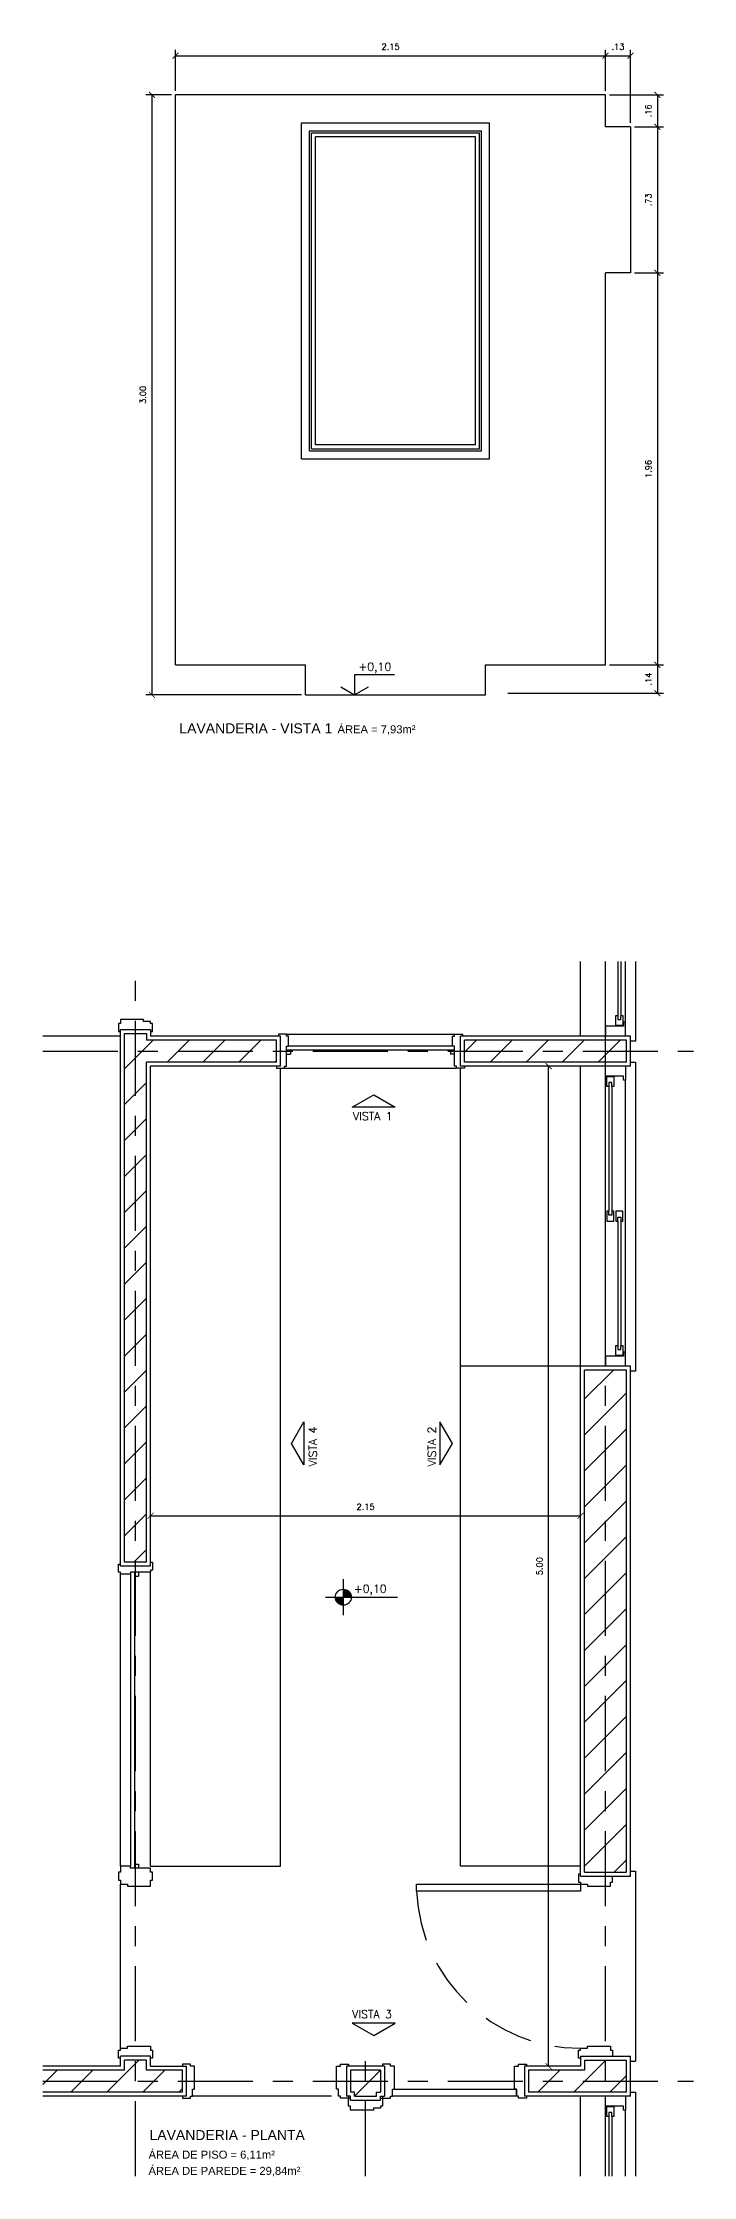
# Model space of a CAD drawing. Header units: millimetres. Extents: x 1 to 250, y 10 to 22.
# Drawn here: x 43.85 to 47.1, y 10.88 to 21.55 of the extents above; entities that cross this region are included whole.
import ezdxf

# ---------------------------------------------------------------- set-up
doc = ezdxf.new("R2010")
doc.units = ezdxf.units.MM
doc.linetypes.add('CENTER', pattern=[0.6, 0.375, -0.075, 0.075, -0.075])
doc.linetypes.add('HIDDEN', pattern=[0.375, 0.25, -0.125])
for name, color, linetype in [('ALV', 5, 'Continuous'), ('CAIX', 2, 'Continuous'), ('COTAS', 1, 'Continuous'), ('EIXOS', 141, 'CENTER'), ('HATCH', 8, 'Continuous'), ('LVISTA01', 8, 'Continuous'), ('LVISTA02', 1, 'Continuous'), ('NOTAS', 2, 'Continuous'), ('REVEST', 2, 'Continuous')]:
    doc.layers.add(name, color=color, linetype=linetype)
doc.styles.add('60-20', font='romans.shx', dxfattribs={"height": 0.03})
doc.styles.add('60-50', font='romans.shx', dxfattribs={"height": 0.075})
doc.styles.add('80-20', font='romans.shx', dxfattribs={"height": 0.04})
doc.styles.add('ARIAL', font='arial.ttf', dxfattribs={"height": 0.05})
doc.dimstyles.new('20', dxfattribs={"dimtxt": 0.1, "dimasz": 0.075, "dimexe": 0.075, "dimexo": 0.05, "dimgap": 0.075, "dimtad": 1, "dimzin": 4, "dimdsep": 46, "dimtxsty": '60-50', "dimblk1": 'ARCHTICK', "dimblk2": 'ARCHTICK', "dimsah": 1, "dimcen": 2.5, "dimclrt": 3, "dimadec": 0, "dimazin": 0, "dimtfac": 1, "dimtmove": 2, "dimatfit": 3, "dimldrblk": 'ARCHTICK', "dimfxl": 1, "dimarcsym": 0})

# ---------------------------------------------------------------- blocks, each defined once
blk = doc.blocks.new('_ARCHTICK')
at = {"color": 0, "linetype": 'ByBlock', "const_width": 0.15}
blk.add_lwpolyline([(-0.5, -0.5), (0.5, 0.5)], dxfattribs=at)
blk = doc.blocks.new('*D48')
at = {"color": 0, "linetype": 'ByBlock'}
for p, q in [((44.391, 14.207), (44.391, 14.217)), ((46.541, 14.207), (46.541, 14.217)), ((44.391, 14.187), (46.541, 14.187))]:
    blk.add_line(p, q, dxfattribs=at)
at = {"layer": 'DEFPOINTS', "color": 0, "linetype": 'ByBlock'}
for p in [(44.391, 14.187), (46.541, 14.187), (46.541, 14.187)]:
    blk.add_point(p, dxfattribs=at)
at = {"color": 0, "linetype": 'ByBlock', "xscale": 0.03, "yscale": 0.03, "zscale": 0.03, "rotation": 180}
blk.add_blockref('_ARCHTICK', (44.391, 14.187), dxfattribs=at)
at = {"color": 0, "linetype": 'ByBlock', "xscale": 0.03, "yscale": 0.03, "zscale": 0.03}
blk.add_blockref('_ARCHTICK', (46.541, 14.187), dxfattribs=at)
at = {"color": 3, "linetype": 'ByBlock', "insert": (45.466, 14.232), "char_height": 0.03, "attachment_point": 5, "style": '60-20'}
blk.add_mtext('2.15', dxfattribs=at)
blk = doc.blocks.new('*D49')
at = {"color": 0, "linetype": 'ByBlock'}
for p, q in [((46.361, 16.435), (46.351, 16.435)), ((46.381, 11.435), (46.381, 16.435)), ((46.361, 11.435), (46.351, 11.435))]:
    blk.add_line(p, q, dxfattribs=at)
at = {"layer": 'DEFPOINTS', "color": 0, "linetype": 'ByBlock'}
for p in [(46.381, 16.435), (46.381, 16.435), (46.381, 11.435)]:
    blk.add_point(p, dxfattribs=at)
at = {"color": 0, "linetype": 'ByBlock', "xscale": 0.03, "yscale": 0.03, "zscale": 0.03}
for p, rotation in [((46.381, 16.435), 90), ((46.381, 11.435), 270)]:
    blk.add_blockref('_ARCHTICK', p, dxfattribs=dict(at, rotation=rotation))
at = {"color": 3, "linetype": 'ByBlock', "insert": (46.336, 13.935), "char_height": 0.03, "attachment_point": 5, "rotation": 90, "style": '60-20'}
blk.add_mtext('5.00', dxfattribs=at)
blk = doc.blocks.new('*D50')
at = {"color": 0, "linetype": 'ByBlock'}
for p, q in [((44.516, 21.311), (44.516, 21.517)), ((44.516, 21.487), (46.666, 21.487)), ((46.666, 21.311), (46.666, 21.517))]:
    blk.add_line(p, q, dxfattribs=at)
at = {"layer": 'DEFPOINTS', "color": 0, "linetype": 'ByBlock'}
for p in [(46.666, 21.487), (44.516, 21.291), (46.666, 21.291)]:
    blk.add_point(p, dxfattribs=at)
at = {"color": 0, "linetype": 'ByBlock', "xscale": 0.03, "yscale": 0.03, "zscale": 0.03, "rotation": 180}
blk.add_blockref('_ARCHTICK', (44.516, 21.487), dxfattribs=at)
at = {"color": 0, "linetype": 'ByBlock', "xscale": 0.03, "yscale": 0.03, "zscale": 0.03}
blk.add_blockref('_ARCHTICK', (46.666, 21.487), dxfattribs=at)
at = {"color": 3, "linetype": 'ByBlock', "insert": (45.591, 21.532), "char_height": 0.03, "attachment_point": 5, "style": '60-20'}
blk.add_mtext('2.15', dxfattribs=at)
blk = doc.blocks.new('*D105')
at = {"color": 0, "linetype": 'ByBlock'}
for p, q in [((46.666, 21.311), (46.666, 21.517)), ((46.666, 21.487), (46.791, 21.487)), ((46.791, 21.151), (46.791, 21.517))]:
    blk.add_line(p, q, dxfattribs=at)
at = {"layer": 'DEFPOINTS', "color": 0, "linetype": 'ByBlock'}
for p in [(46.791, 21.487), (46.666, 21.291), (46.791, 21.131)]:
    blk.add_point(p, dxfattribs=at)
at = {"color": 0, "linetype": 'ByBlock', "xscale": 0.03, "yscale": 0.03, "zscale": 0.03, "rotation": 180}
blk.add_blockref('_ARCHTICK', (46.666, 21.487), dxfattribs=at)
at = {"color": 0, "linetype": 'ByBlock', "xscale": 0.03, "yscale": 0.03, "zscale": 0.03}
blk.add_blockref('_ARCHTICK', (46.791, 21.487), dxfattribs=at)
at = {"color": 3, "linetype": 'ByBlock', "insert": (46.728, 21.532), "char_height": 0.03, "attachment_point": 5, "style": '60-20'}
blk.add_mtext('.13', dxfattribs=at)
blk = doc.blocks.new('*D156')
at = {"color": 0, "linetype": 'ByBlock'}
for p, q in [((44.496, 21.291), (44.368, 21.291)), ((44.398, 21.291), (44.398, 18.291)), ((45.146, 18.291), (44.368, 18.291))]:
    blk.add_line(p, q, dxfattribs=at)
at = {"layer": 'DEFPOINTS', "color": 0, "linetype": 'ByBlock'}
for p in [(44.516, 21.291), (44.398, 18.291), (45.166, 18.291)]:
    blk.add_point(p, dxfattribs=at)
at = {"color": 0, "linetype": 'ByBlock', "xscale": 0.03, "yscale": 0.03, "zscale": 0.03}
for p, rotation in [((44.398, 21.291), 90), ((44.398, 18.291), 270)]:
    blk.add_blockref('_ARCHTICK', p, dxfattribs=dict(at, rotation=rotation))
at = {"color": 3, "linetype": 'ByBlock', "insert": (44.353, 19.791), "char_height": 0.03, "attachment_point": 5, "rotation": 90, "style": '60-20'}
blk.add_mtext('3.00', dxfattribs=at)
blk = doc.blocks.new('*D157')
at = {"color": 0, "linetype": 'ByBlock'}
for p, q in [((46.686, 21.291), (46.955, 21.291)), ((46.925, 21.291), (46.925, 21.131)), ((46.811, 21.131), (46.955, 21.131))]:
    blk.add_line(p, q, dxfattribs=at)
at = {"layer": 'DEFPOINTS', "color": 0, "linetype": 'ByBlock'}
for p in [(46.666, 21.291), (46.791, 21.131), (46.925, 21.131)]:
    blk.add_point(p, dxfattribs=at)
at = {"color": 0, "linetype": 'ByBlock', "xscale": 0.03, "yscale": 0.03, "zscale": 0.03}
for p, rotation in [((46.925, 21.291), 90), ((46.925, 21.131), 270)]:
    blk.add_blockref('_ARCHTICK', p, dxfattribs=dict(at, rotation=rotation))
at = {"color": 3, "linetype": 'ByBlock', "insert": (46.88, 21.211), "char_height": 0.03, "attachment_point": 5, "rotation": 90, "style": '60-20'}
blk.add_mtext('.16', dxfattribs=at)
blk = doc.blocks.new('*D158')
at = {"color": 0, "linetype": 'ByBlock'}
for p, q in [((46.925, 21.131), (46.925, 20.401)), ((46.811, 20.401), (46.955, 20.401))]:
    blk.add_line(p, q, dxfattribs=at)
at = {"layer": 'DEFPOINTS', "color": 0, "linetype": 'ByBlock'}
for p in [(46.791, 21.131), (46.791, 20.401), (46.925, 20.401)]:
    blk.add_point(p, dxfattribs=at)
at = {"color": 0, "linetype": 'ByBlock', "xscale": 0.03, "yscale": 0.03, "zscale": 0.03}
for p, rotation in [((46.925, 21.131), 90), ((46.925, 20.401), 270)]:
    blk.add_blockref('_ARCHTICK', p, dxfattribs=dict(at, rotation=rotation))
at = {"color": 3, "linetype": 'ByBlock', "insert": (46.88, 20.766), "char_height": 0.03, "attachment_point": 5, "rotation": 90, "style": '60-20'}
blk.add_mtext('.73', dxfattribs=at)
blk = doc.blocks.new('*D159')
at = {"color": 0, "linetype": 'ByBlock'}
for p, q in [((46.925, 20.401), (46.925, 18.441)), ((46.686, 18.441), (46.955, 18.441))]:
    blk.add_line(p, q, dxfattribs=at)
at = {"layer": 'DEFPOINTS', "color": 0, "linetype": 'ByBlock'}
for p in [(46.791, 20.401), (46.666, 18.441), (46.925, 18.441)]:
    blk.add_point(p, dxfattribs=at)
at = {"color": 0, "linetype": 'ByBlock', "xscale": 0.03, "yscale": 0.03, "zscale": 0.03}
for p, rotation in [((46.925, 20.401), 90), ((46.925, 18.441), 270)]:
    blk.add_blockref('_ARCHTICK', p, dxfattribs=dict(at, rotation=rotation))
at = {"color": 3, "linetype": 'ByBlock', "insert": (46.88, 19.421), "char_height": 0.03, "attachment_point": 5, "rotation": 90, "style": '60-20'}
blk.add_mtext('1.96', dxfattribs=at)
blk = doc.blocks.new('*D160')
at = {"color": 0, "linetype": 'ByBlock'}
for p, q in [((46.925, 18.441), (46.925, 18.3)), ((46.178, 18.3), (46.955, 18.3))]:
    blk.add_line(p, q, dxfattribs=at)
at = {"layer": 'DEFPOINTS', "color": 0, "linetype": 'ByBlock'}
for p in [(46.666, 18.441), (46.158, 18.3), (46.925, 18.3)]:
    blk.add_point(p, dxfattribs=at)
at = {"color": 0, "linetype": 'ByBlock', "xscale": 0.03, "yscale": 0.03, "zscale": 0.03}
for p, rotation in [((46.925, 18.441), 90), ((46.925, 18.3), 270)]:
    blk.add_blockref('_ARCHTICK', p, dxfattribs=dict(at, rotation=rotation))
at = {"color": 3, "linetype": 'ByBlock', "insert": (46.88, 18.37), "char_height": 0.03, "attachment_point": 5, "rotation": 90, "style": '60-20'}
blk.add_mtext('.14', dxfattribs=at)

msp = doc.modelspace()

# ---------------------------------------------------------------- hatches: boundary and pattern name
at = {"layer": 'HATCH'}
h = msp.add_hatch(dxfattribs=at)
h.set_pattern_fill('ANSI31', color=256, scale=0.04, style=0)
h.paths.add_polyline_path([(45.021, 16.565), (44.371, 16.565), (44.371, 16.598), (44.261, 16.598), (44.261, 13.955), (44.371, 13.955), (44.371, 16.455), (45.021, 16.455)])
h.paths.add_polyline_path([(46.771, 16.565), (45.961, 16.565), (45.961, 16.455), (46.771, 16.455)])
h.paths.add_polyline_path([(46.771, 14.915), (46.561, 14.915), (46.561, 12.405), (46.771, 12.405)])
h.paths.add_polyline_path([(46.771, 11.465), (46.561, 11.465), (46.561, 11.415), (46.281, 11.415), (46.281, 11.305), (46.771, 11.305)])
h.paths.add_polyline_path([(45.541, 11.415), (45.391, 11.415), (45.391, 11.305), (45.411, 11.305), (45.411, 11.285), (45.521, 11.285), (45.521, 11.305), (45.541, 11.305)])
h.paths.add_polyline_path([(44.551, 11.415), (44.371, 11.415), (44.371, 11.465), (44.261, 11.465), (44.261, 11.415), (43.852, 11.415), (43.852, 11.305), (44.551, 11.305)])
at = {"layer": 'NOTAS'}
h = msp.add_hatch(color=1, dxfattribs=at)
h.paths.add_polyline_path([(45.355, 13.74), (45.355, 13.78), (45.315, 13.78, 0.414214)])
h.paths.add_polyline_path([(45.355, 13.82), (45.355, 13.78), (45.395, 13.78, 0.414214)])

# ---------------------------------------------------------------- linework, layer by layer
at = {"layer": 'ALV'}
for p, q in [((44.261, 16.598), (44.371, 16.598)), ((44.261, 13.955), (44.261, 16.598)), ((44.371, 16.598), (44.371, 16.565)), ((45.021, 16.565), (44.371, 16.565)), ((45.021, 16.455), (45.021, 16.565)), ((45.961, 16.455), (45.961, 16.565)), ((46.771, 16.565), (45.961, 16.565)), ((46.771, 16.455), (46.771, 16.565)), ((44.371, 13.955), (44.371, 16.455)), ((45.021, 16.455), (44.371, 16.455)), ((46.771, 16.455), (45.961, 16.455)), ((46.771, 14.915), (46.561, 14.915)), ((46.561, 12.405), (46.561, 14.915)), ((46.771, 12.405), (46.771, 14.915)), ((44.371, 13.955), (44.261, 13.955)), ((46.561, 12.405), (46.771, 12.405)), ((44.261, 11.415), (43.852, 11.415)), ((44.261, 11.415), (44.261, 11.465)), ((44.371, 11.465), (44.261, 11.465)), ((44.371, 11.415), (44.371, 11.465)), ((44.551, 11.415), (44.371, 11.415)), ((44.551, 11.305), (44.551, 11.415)), ((45.541, 11.415), (45.391, 11.415)), ((45.391, 11.415), (45.391, 11.305)), ((45.541, 11.415), (45.541, 11.305)), ((46.561, 11.415), (46.281, 11.415)), ((46.281, 11.415), (46.281, 11.305)), ((46.561, 11.465), (46.561, 11.415)), ((46.561, 11.465), (46.771, 11.465)), ((46.771, 11.305), (46.771, 11.465)), ((44.551, 11.305), (43.852, 11.305)), ((45.411, 11.305), (45.391, 11.305)), ((45.411, 11.285), (45.411, 11.305)), ((45.411, 11.285), (45.521, 11.285)), ((45.521, 11.285), (45.521, 11.305)), ((45.521, 11.305), (45.541, 11.305)), ((46.771, 11.305), (46.281, 11.305))]:
    msp.add_line(p, q, dxfattribs=at)
at = {"layer": 'CAIX', "color": 1}
for p, q in [((46.666, 16.635), (46.666, 16.959)), ((46.766, 16.655), (46.766, 16.959)), ((46.666, 14.985), (46.666, 16.385)), ((46.766, 15.005), (46.766, 16.365)), ((46.666, 10.886), (46.666, 11.235)), ((46.766, 10.886), (46.766, 11.215))]:
    msp.add_line(p, q, dxfattribs=at)
at = {"layer": 'CAIX'}
for p, q in [((46.728, 16.959), (46.728, 16.688)), ((46.743, 16.959), (46.743, 16.688)), ((45.901, 16.535), (45.081, 16.535)), ((45.911, 16.515), (45.071, 16.515)), ((45.071, 16.495), (45.091, 16.495)), ((45.071, 16.435), (45.071, 16.435)), ((45.091, 16.515), (45.091, 16.495)), ((45.891, 16.515), (45.891, 16.495)), ((45.911, 16.495), (45.891, 16.495)), ((46.683, 16.333), (46.683, 15.71)), ((46.698, 16.333), (46.698, 15.71)), ((46.728, 15.66), (46.728, 15.038)), ((46.743, 15.66), (46.743, 15.038)), ((44.291, 13.895), (44.291, 12.435)), ((44.311, 13.905), (44.311, 12.425)), ((44.311, 13.885), (44.331, 13.885)), ((44.331, 13.905), (44.331, 13.885)), ((44.311, 12.445), (44.331, 12.445)), ((44.331, 12.445), (44.331, 12.425)), ((46.683, 11.183), (46.683, 10.886)), ((46.698, 11.183), (46.698, 10.886))]:
    msp.add_line(p, q, dxfattribs=at)
for points in [[(44.391, 16.608), (44.401, 16.608), (44.401, 16.648), (44.391, 16.648), (44.391, 16.658), (44.356, 16.658), (44.356, 16.668), (44.241, 16.668), (44.241, 16.648), (44.231, 16.648), (44.231, 16.608), (44.241, 16.608)], [(46.766, 16.585), (46.766, 16.655), (46.756, 16.655), (46.756, 16.635), (46.666, 16.635), (46.666, 16.585)], [(45.021, 16.435), (45.021, 16.425), (45.061, 16.425), (45.061, 16.435), (45.071, 16.435), (45.071, 16.535), (45.081, 16.535), (45.081, 16.585), (45.071, 16.585), (45.071, 16.595), (45.031, 16.595), (45.031, 16.585)], [(45.961, 16.435), (45.961, 16.425), (45.921, 16.425), (45.921, 16.435), (45.911, 16.435), (45.911, 16.535), (45.901, 16.535), (45.901, 16.585), (45.911, 16.585), (45.911, 16.595), (45.951, 16.595), (45.951, 16.585)], [(46.766, 16.435), (46.766, 16.365), (46.756, 16.365), (46.756, 16.385), (46.666, 16.385), (46.666, 16.435)], [(46.766, 14.935), (46.766, 15.005), (46.756, 15.005), (46.756, 14.985), (46.666, 14.985), (46.666, 14.935)], [(44.391, 13.955), (44.401, 13.955), (44.401, 13.915), (44.391, 13.915), (44.391, 13.905), (44.291, 13.905), (44.291, 13.895), (44.241, 13.895), (44.241, 13.905), (44.231, 13.905), (44.231, 13.945), (44.241, 13.945)], [(46.541, 12.395), (46.531, 12.395), (46.531, 12.355), (46.541, 12.355), (46.541, 12.345), (46.576, 12.345), (46.576, 12.335), (46.691, 12.335), (46.691, 12.355), (46.701, 12.355), (46.701, 12.385)], [(46.541, 12.345), (46.541, 12.31), (45.721, 12.31), (45.721, 12.345), (46.541, 12.345)], [(44.241, 11.475), (44.231, 11.475), (44.231, 11.515), (44.241, 11.515), (44.241, 11.525), (44.276, 11.525), (44.276, 11.535), (44.391, 11.535), (44.391, 11.515), (44.401, 11.515), (44.401, 11.475), (44.391, 11.475)], [(46.541, 11.475), (46.531, 11.475), (46.531, 11.515), (46.541, 11.515), (46.541, 11.525), (46.576, 11.525), (46.576, 11.535), (46.691, 11.535), (46.691, 11.515), (46.701, 11.515), (46.701, 11.485)], [(44.551, 11.285), (44.551, 11.275), (44.591, 11.275), (44.591, 11.285), (44.601, 11.285), (44.601, 11.32), (44.611, 11.32), (44.611, 11.435), (44.591, 11.435), (44.591, 11.445), (44.551, 11.445), (44.551, 11.435)], [(45.381, 11.285), (45.381, 11.275), (45.341, 11.275), (45.341, 11.285), (45.331, 11.285), (45.331, 11.32), (45.321, 11.32), (45.321, 11.435), (45.341, 11.435), (45.341, 11.445), (45.381, 11.445), (45.381, 11.435)], [(45.551, 11.285), (45.551, 11.275), (45.591, 11.275), (45.591, 11.285), (45.601, 11.285), (45.601, 11.32), (45.611, 11.32), (45.611, 11.435), (45.591, 11.435), (45.591, 11.445), (45.551, 11.445), (45.551, 11.435)], [(46.271, 11.285), (46.271, 11.275), (46.231, 11.275), (46.231, 11.285), (46.221, 11.285), (46.221, 11.32), (46.211, 11.32), (46.211, 11.435), (46.231, 11.435), (46.231, 11.445), (46.271, 11.445), (46.271, 11.435)], [(45.601, 11.285), (45.601, 11.32), (46.221, 11.32), (46.221, 11.285), (45.601, 11.285)], [(45.541, 11.275), (45.551, 11.275), (45.551, 11.235), (45.541, 11.235), (45.541, 11.225), (45.506, 11.225), (45.506, 11.215), (45.391, 11.215), (45.391, 11.235), (45.381, 11.235), (45.381, 11.275), (45.391, 11.275)], [(46.766, 11.285), (46.766, 11.215), (46.756, 11.215), (46.756, 11.235), (46.666, 11.235), (46.666, 11.285)]]:
    msp.add_lwpolyline(points, dxfattribs=at)
for points in [[(46.718, 16.638), (46.718, 16.688), (46.728, 16.688), (46.728, 16.668), (46.743, 16.668), (46.743, 16.688), (46.753, 16.688), (46.753, 16.638)], [(46.708, 16.383), (46.708, 16.333), (46.698, 16.333), (46.698, 16.353), (46.683, 16.353), (46.683, 16.333), (46.673, 16.333), (46.673, 16.383)], [(46.708, 15.66), (46.708, 15.71), (46.698, 15.71), (46.698, 15.69), (46.683, 15.69), (46.683, 15.71), (46.673, 15.71), (46.673, 15.66)], [(46.718, 15.71), (46.718, 15.66), (46.728, 15.66), (46.728, 15.68), (46.743, 15.68), (46.743, 15.66), (46.753, 15.66), (46.753, 15.71)], [(46.718, 14.988), (46.718, 15.038), (46.728, 15.038), (46.728, 15.018), (46.743, 15.018), (46.743, 15.038), (46.753, 15.038), (46.753, 14.988)], [(44.291, 12.435), (44.241, 12.435), (44.241, 12.405), (44.231, 12.405), (44.231, 12.365), (44.241, 12.365), (44.241, 12.345), (44.276, 12.345), (44.276, 12.335), (44.391, 12.335), (44.391, 12.365), (44.401, 12.365), (44.401, 12.405), (44.391, 12.405), (44.391, 12.425), (44.291, 12.425)], [(46.708, 11.233), (46.708, 11.183), (46.698, 11.183), (46.698, 11.203), (46.683, 11.203), (46.683, 11.183), (46.673, 11.183), (46.673, 11.233)]]:
    msp.add_lwpolyline(points, close=True, dxfattribs=at)
at = {"layer": 'CAIX', "color": 8, "linetype": 'HIDDEN'}
msp.add_arc((46.541, 12.346), 0.821, 182.4913, 270.0072, dxfattribs=at)
at = {"layer": 'EIXOS'}
for p, q in [((44.316, 10.886), (44.316, 16.959)), ((46.666, 10.886), (46.666, 16.959)), ((43.852, 16.51), (47.105, 16.51)), ((45.466, 10.886), (45.466, 11.558)), ((43.852, 11.36), (47.105, 11.36))]:
    msp.add_line(p, q, dxfattribs=at)
at = {"layer": 'LVISTA01'}
for p, q in [((45.196, 19.521), (45.196, 21.101)), ((45.196, 21.101), (46.036, 21.101)), ((45.216, 19.541), (45.216, 21.081)), ((46.016, 21.081), (45.216, 21.081)), ((46.016, 19.541), (46.016, 21.081)), ((46.036, 19.521), (46.036, 21.101)), ((46.016, 19.541), (45.216, 19.541)), ((45.196, 19.521), (46.036, 19.521))]:
    msp.add_line(p, q, dxfattribs=at)
at = {"layer": 'LVISTA02'}
for p, q in [((45.146, 19.471), (45.146, 21.151)), ((45.146, 21.151), (46.086, 21.151)), ((46.086, 19.471), (46.086, 21.151)), ((45.186, 19.511), (45.186, 21.111)), ((45.186, 21.111), (46.046, 21.111)), ((46.046, 19.511), (46.046, 21.111)), ((45.146, 19.471), (46.086, 19.471)), ((45.186, 19.511), (46.046, 19.511)), ((46.541, 16.585), (46.541, 16.959)), ((46.816, 16.959), (46.816, 16.56)), ((44.241, 16.585), (43.852, 16.585)), ((45.071, 16.595), (45.911, 16.595)), ((46.816, 16.56), (46.791, 16.56)), ((46.541, 14.935), (46.541, 16.435)), ((46.791, 16.455), (46.816, 16.455)), ((46.816, 16.455), (46.816, 14.91)), ((45.041, 12.435), (45.041, 16.425)), ((45.061, 16.425), (45.921, 16.425)), ((45.941, 12.435), (45.941, 16.425)), ((46.541, 14.935), (45.941, 14.935)), ((46.816, 14.91), (46.791, 14.91)), ((44.241, 12.435), (44.241, 13.895)), ((44.391, 12.435), (44.391, 13.905)), ((44.391, 12.435), (45.041, 12.435)), ((46.541, 12.435), (45.941, 12.435)), ((46.791, 12.41), (46.816, 12.41)), ((46.816, 12.41), (46.816, 11.46)), ((44.241, 11.525), (44.241, 12.345)), ((46.791, 11.46), (46.816, 11.46)), ((45.296, 11.285), (44.601, 11.285)), ((46.541, 10.886), (46.541, 11.285)), ((46.791, 11.305), (46.816, 11.305)), ((46.816, 11.305), (46.816, 10.886))]:
    msp.add_line(p, q, dxfattribs=at)
at = {"layer": 'NOTAS', "color": 1}
for p, q in [((45.355, 13.69), (45.355, 13.87)), ((45.265, 13.78), (45.625, 13.78))]:
    msp.add_line(p, q, dxfattribs=at)
at = {"layer": 'NOTAS'}
msp.add_lwpolyline([(45.611, 18.391), (45.411, 18.391), (45.411, 18.291)], dxfattribs=at)
at = {"layer": 'NOTAS', "color": 3}
msp.add_lwpolyline([(45.342, 18.331), (45.411, 18.291), (45.48, 18.331)], dxfattribs=at)
at = {"layer": 'NOTAS'}
for points in [[(45.399, 16.23), (45.507, 16.292), (45.614, 16.23)], [(45.158, 14.442), (45.096, 14.549), (45.158, 14.657)], [(45.838, 14.442), (45.9, 14.549), (45.838, 14.657)], [(45.399, 11.65), (45.507, 11.588), (45.614, 11.65)]]:
    msp.add_lwpolyline(points, close=True, dxfattribs=at)
at = {"layer": 'NOTAS', "color": 2, "ltscale": 0.5}
msp.add_circle((45.355, 13.78), 0.04, dxfattribs=at)
at = {"layer": 'REVEST'}
for p, q in [((44.516, 18.441), (44.516, 21.291)), ((46.666, 21.291), (44.516, 21.291)), ((46.666, 21.131), (46.666, 21.291)), ((46.791, 21.131), (46.666, 21.131)), ((46.791, 21.131), (46.791, 20.401)), ((46.666, 18.441), (46.666, 20.401)), ((46.791, 20.401), (46.666, 20.401)), ((44.516, 18.441), (45.166, 18.441)), ((45.166, 18.291), (45.166, 18.441)), ((46.066, 18.291), (46.066, 18.441)), ((46.066, 18.441), (46.666, 18.441)), ((45.166, 18.291), (46.066, 18.291)), ((44.241, 13.935), (44.241, 16.618)), ((44.241, 16.618), (44.391, 16.618)), ((44.391, 16.618), (44.391, 16.585)), ((45.041, 16.585), (44.391, 16.585)), ((45.041, 16.435), (45.041, 16.585)), ((46.791, 16.585), (45.941, 16.585)), ((45.941, 16.435), (45.941, 16.585)), ((46.791, 16.435), (46.791, 16.585)), ((45.041, 16.435), (44.391, 16.435)), ((44.391, 13.935), (44.391, 16.435)), ((46.791, 16.435), (45.941, 16.435)), ((46.541, 12.385), (46.541, 14.935)), ((46.791, 14.935), (46.541, 14.935)), ((46.791, 12.385), (46.791, 14.935)), ((44.391, 13.935), (44.241, 13.935)), ((46.541, 12.385), (46.791, 12.385)), ((44.241, 11.435), (43.852, 11.435)), ((44.391, 11.485), (44.241, 11.485)), ((44.241, 11.435), (44.241, 11.485)), ((44.391, 11.435), (44.391, 11.485)), ((44.391, 11.435), (44.571, 11.435)), ((44.571, 11.285), (44.571, 11.435)), ((45.561, 11.435), (45.371, 11.435)), ((45.371, 11.435), (45.371, 11.285)), ((45.561, 11.435), (45.561, 11.285)), ((46.261, 11.435), (46.261, 11.285)), ((46.541, 11.435), (46.261, 11.435)), ((46.541, 11.485), (46.791, 11.485)), ((46.541, 11.485), (46.541, 11.435)), ((46.791, 11.285), (46.791, 11.485)), ((44.571, 11.285), (43.852, 11.285)), ((45.391, 11.285), (45.371, 11.285)), ((45.391, 11.265), (45.391, 11.285)), ((45.391, 11.265), (45.541, 11.265)), ((45.541, 11.265), (45.541, 11.285)), ((45.541, 11.285), (45.561, 11.285)), ((46.791, 11.285), (46.261, 11.285))]:
    msp.add_line(p, q, dxfattribs=at)

# ---------------------------------------------------------------- texts
at = {"layer": 'NOTAS', "color": 3, "style": '80-20'}
for s, p in [('+0,10', (45.43, 18.412)), ('VISTA 1', (45.403, 16.165)), ('+0,10', (45.407, 13.802)), ('VISTA 3', (45.399, 11.675))]:
    msp.add_text(s, height=0.04, dxfattribs=at).set_placement(p)
at = {"layer": 'NOTAS', "style": 'ARIAL'}
for s, height, p in [('LAVANDERIA - VISTA 1', 0.05, (44.535, 18.099)), ('ÁREA = 7,93m²', 0.04, (45.326, 18.099)), ('LAVANDERIA - PLANTA', 0.05, (44.386, 11.066)), ('ÁREA DE PISO = 6,11m²', 0.04, (44.381, 10.973)), ('ÁREA DE PAREDE = 29,84m²', 0.04, (44.381, 10.892))]:
    msp.add_text(s, height=height, dxfattribs=at).set_placement(p)
at = {"layer": 'NOTAS', "color": 3, "style": '80-20'}
for s, p in [('VISTA 4', (45.223, 14.434)), ('VISTA 2', (45.817, 14.434))]:
    msp.add_text(s, height=0.04, rotation=90, dxfattribs=at).set_placement(p)

# ---------------------------------------------------------------- dimensions: what is measured, and where the dimension line sits
at = {"layer": 'COTAS'}
for base, p1, p2, picture, middle in [((46.666, 21.487), (44.516, 21.291), (46.666, 21.291), '*D50', (45.591, 21.532)), ((46.79077758, 21.487349858), (46.66577758, 21.29086578), (46.79077758, 21.130865775), '*D105', (46.72827758, 21.532349858)), ((46.541, 14.187), (44.391, 14.187), (46.541, 14.187), '*D48', (45.466, 14.232))]:
    dim = msp.add_linear_dim(base=base, p1=p1, p2=p2, dimstyle='20', override={"dimtxt": 0.02, "dimasz": 0.03, "dimexe": 0.03, "dimexo": 0.02, "dimgap": 0.03, "dimtxsty": '60-20'}, dxfattribs=at)
    dim.commit()
    dim.dimension.update_dxf_attribs({"geometry": picture, "text_midpoint": middle})
for base, p1, p2, override, picture, middle in [((44.398, 18.291), (44.516, 21.291), (45.166, 18.291), {"dimtxt": 0.02, "dimasz": 0.03, "dimexe": 0.03, "dimexo": 0.02, "dimgap": 0.03, "dimtxsty": '60-20'}, '*D156', (44.353, 19.791)), ((46.925, 21.131), (46.666, 21.291), (46.791, 21.131), {"dimtxt": 0.02, "dimasz": 0.03, "dimexe": 0.03, "dimexo": 0.02, "dimgap": 0.03, "dimtxsty": '60-20'}, '*D157', (46.88, 21.211)), ((46.925, 20.401), (46.791, 21.131), (46.791, 20.401), {"dimtxt": 0.02, "dimasz": 0.03, "dimexe": 0.03, "dimexo": 0.02, "dimgap": 0.03, "dimtxsty": '60-20', "dimse1": 1}, '*D158', (46.88, 20.766)), ((46.925, 18.441), (46.791, 20.401), (46.666, 18.441), {"dimtxt": 0.02, "dimasz": 0.03, "dimexe": 0.03, "dimexo": 0.02, "dimgap": 0.03, "dimtxsty": '60-20', "dimse1": 1}, '*D159', (46.88, 19.421)), ((46.925, 18.3), (46.666, 18.441), (46.158, 18.3), {"dimtxt": 0.02, "dimasz": 0.03, "dimexe": 0.03, "dimexo": 0.02, "dimgap": 0.03, "dimtxsty": '60-20', "dimse1": 1}, '*D160', (46.88, 18.37)), ((46.381, 16.435), (46.381, 11.435), (46.381, 16.435), {"dimtxt": 0.02, "dimasz": 0.03, "dimexe": 0.03, "dimexo": 0.02, "dimgap": 0.03, "dimtxsty": '60-20'}, '*D49', (46.336, 13.935))]:
    dim = msp.add_linear_dim(base=base, p1=p1, p2=p2, angle=90, dimstyle='20', override=override, dxfattribs=at)
    dim.commit()
    dim.dimension.update_dxf_attribs({"geometry": picture, "text_midpoint": middle})

doc.saveas('drawing.dxf')
